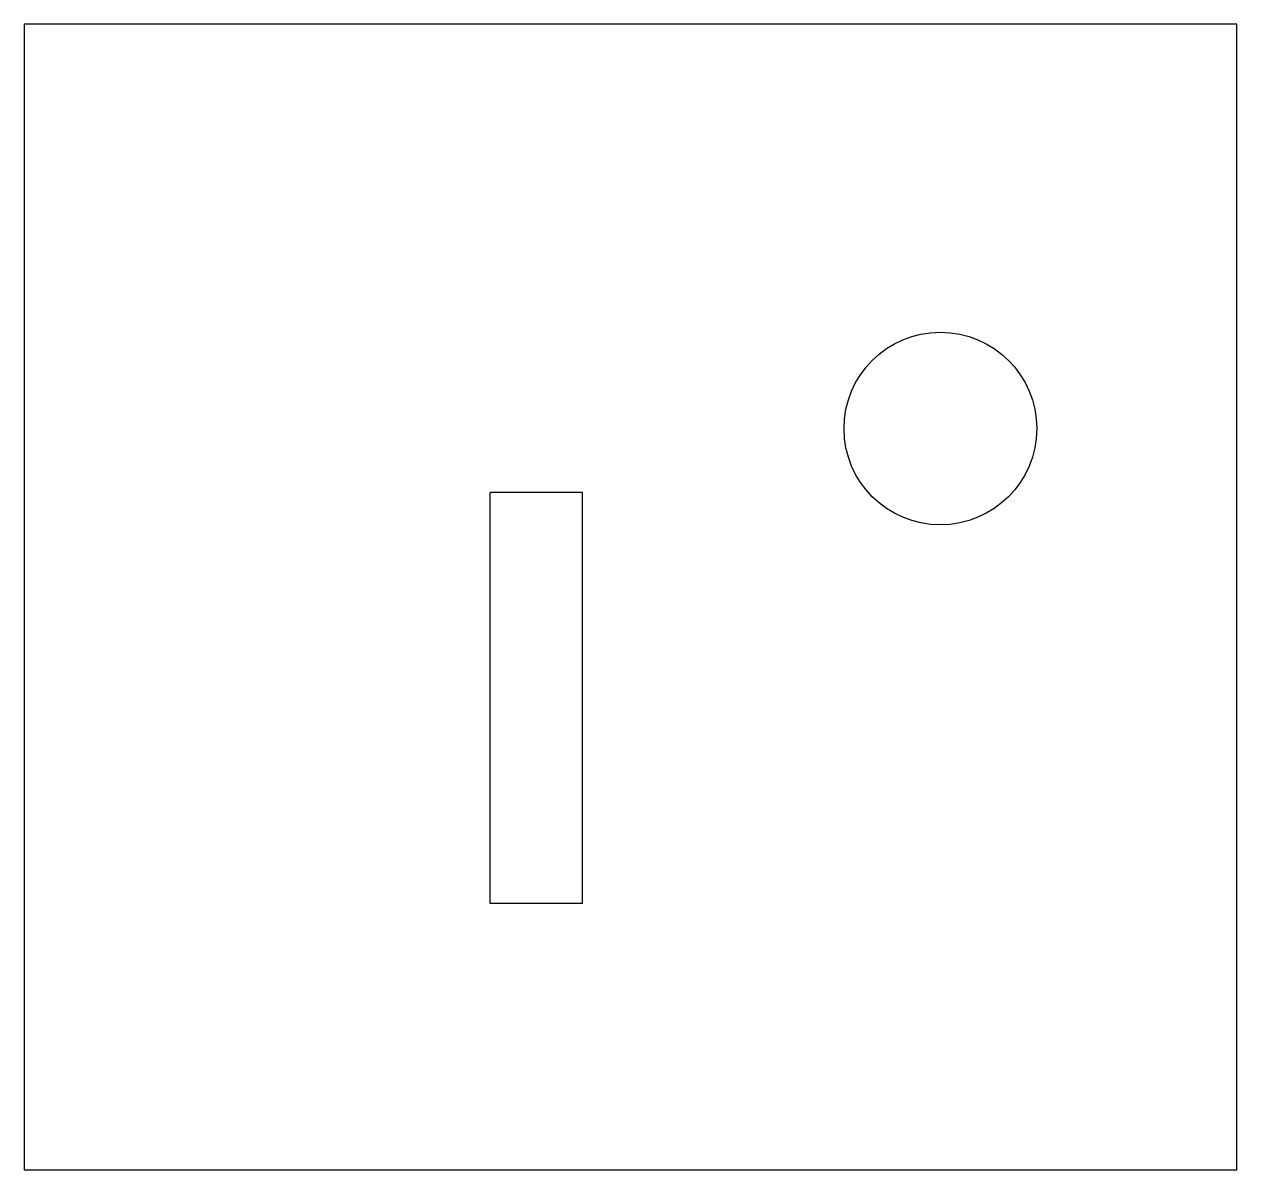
# Model space of a CAD drawing. Header units: millimetres. Extents: x 0 to 90, y 0 to 85.
import ezdxf

# ---------------------------------------------------------------- set-up
doc = ezdxf.new("R2010")
doc.units = ezdxf.units.MM

msp = doc.modelspace()

# ---------------------------------------------------------------- linework, layer by layer
for p, q in [((0, 85), (0, 0)), ((90, 85), (0, 85)), ((90, 0), (90, 85)), ((41.425, 50.25), (34.575, 50.25)), ((34.575, 19.75), (34.575, 50.25)), ((41.425, 19.75), (41.425, 50.25)), ((41.425, 19.75), (34.575, 19.75)), ((0, 0), (90, 0))]:
    msp.add_line(p, q)
msp.add_circle((68, 55), 7.15)

doc.saveas('drawing.dxf')
